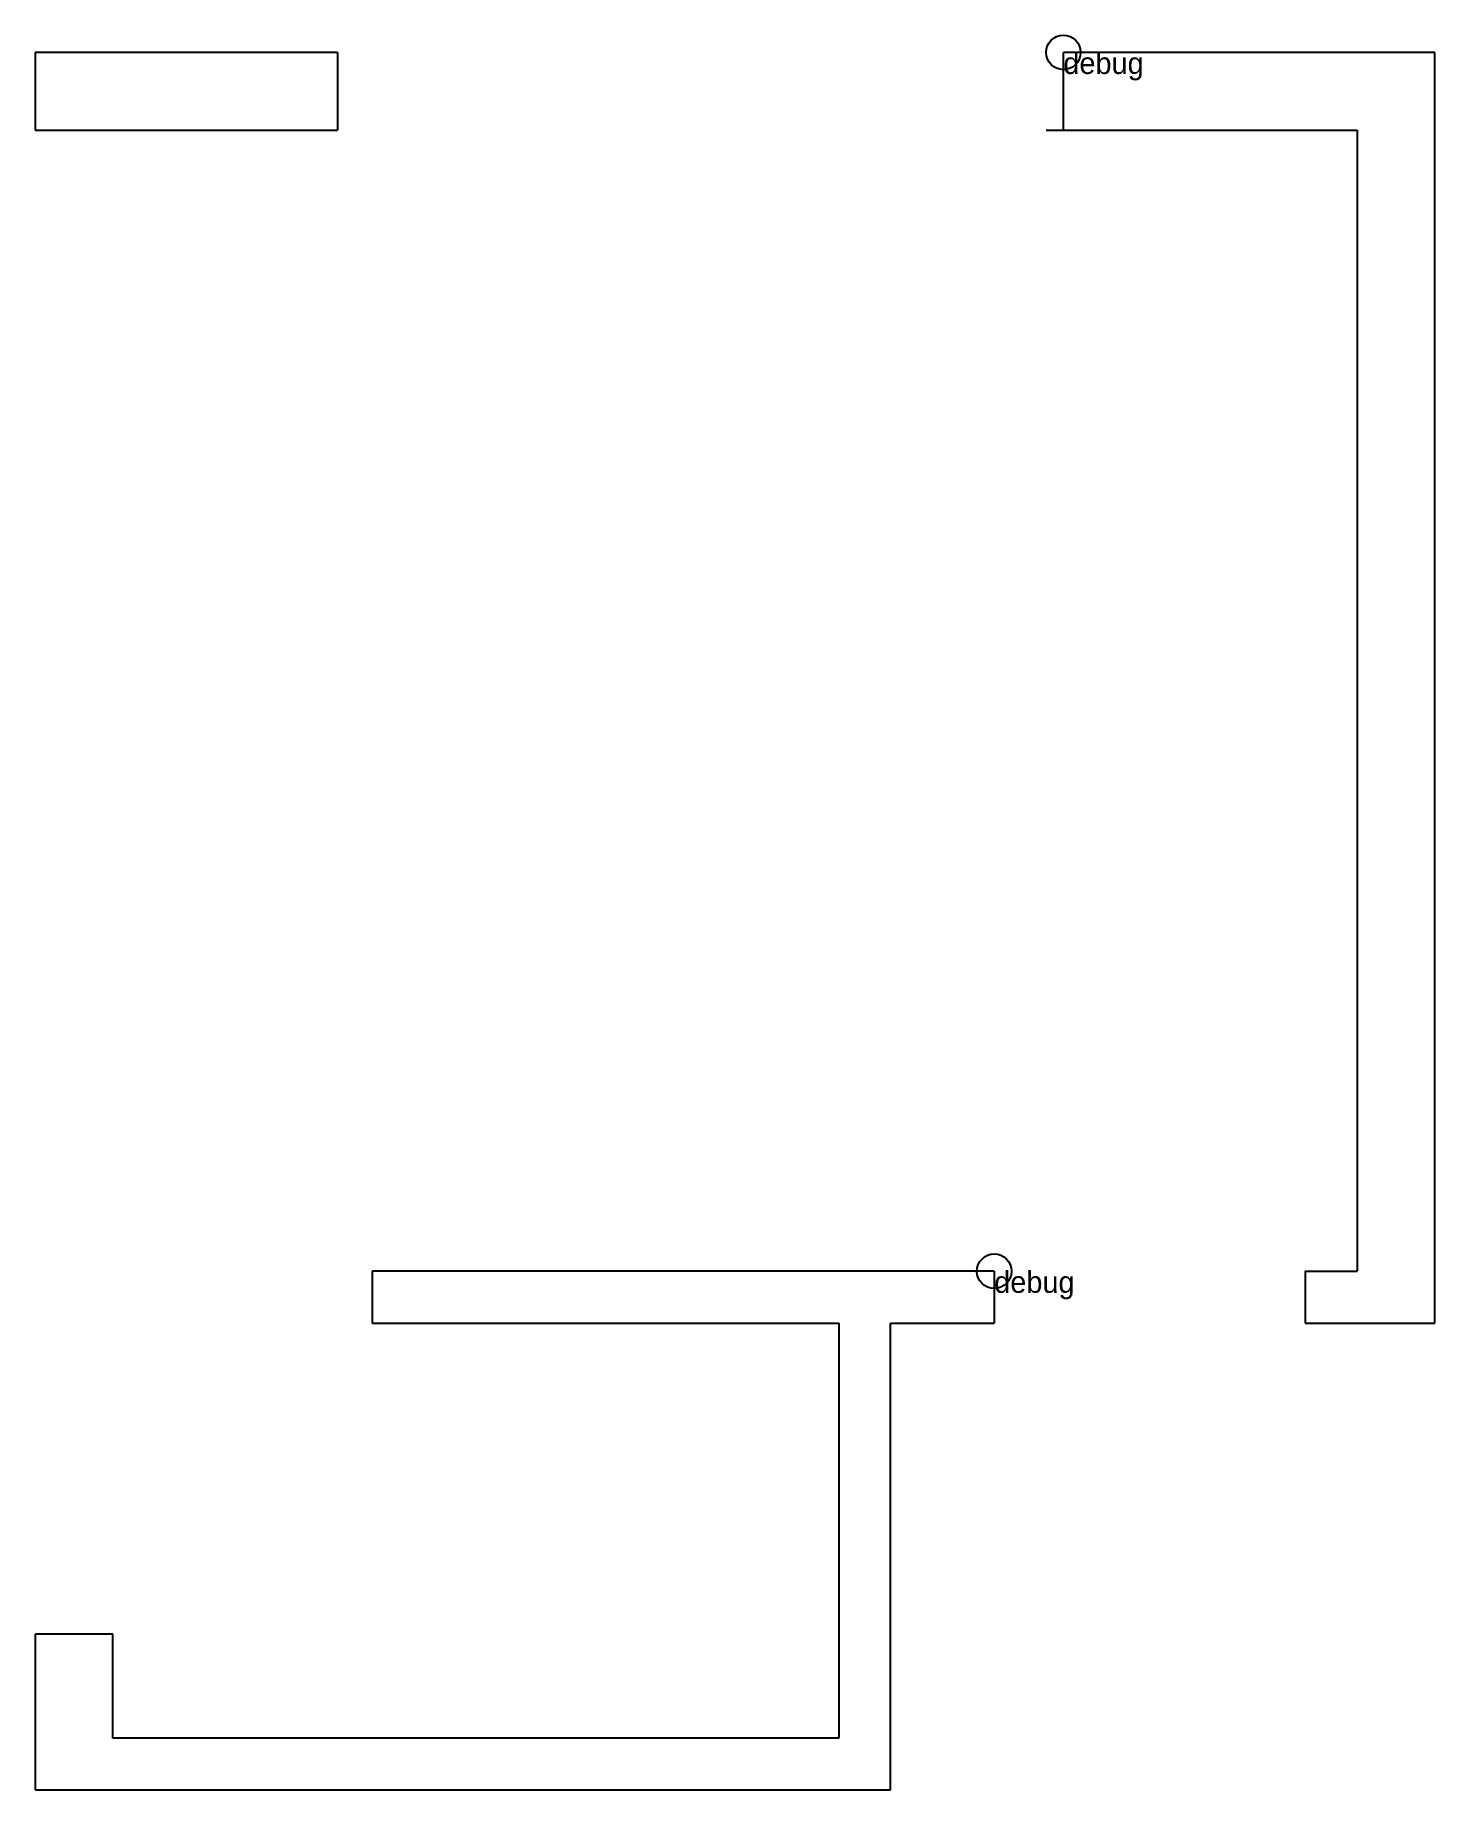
# Model space of a CAD drawing. Header units: metres. Extents: x 526 to 688, y 519 to 722.
import ezdxf

# ---------------------------------------------------------------- set-up
doc = ezdxf.new("R2010")
doc.units = ezdxf.units.M
doc.layers.add('WALL', color=7, linetype='Continuous')

msp = doc.modelspace()

# ---------------------------------------------------------------- linework, layer by layer
at = {"layer": 'debug', "color": 2}
for centre in [(645, 720), (637, 579)]:
    msp.add_circle(centre, 2, dxfattribs=at)
at = {"layer": 'WALL'}
for p, q in [((561, 720), (526, 720)), ((526, 720), (526, 711)), ((561, 720), (561, 711)), ((688, 720), (645, 720)), ((645, 711), (645, 720)), ((688, 573), (688, 720)), ((526, 711), (561, 711)), ((643, 711), (679, 711)), ((679, 711), (679, 579)), ((637, 579), (565, 579)), ((565, 579), (565, 573)), ((637, 579), (637, 579)), ((637, 579), (637, 573)), ((673, 579), (679, 579)), ((673, 579), (673, 573)), ((565, 573), (619, 573)), ((619, 573), (619, 525)), ((625, 573), (637, 573)), ((625, 519), (625, 573)), ((673, 573), (688, 573)), ((535, 537), (526, 537)), ((526, 537), (526, 519)), ((535, 525), (535, 537)), ((619, 525), (535, 525)), ((526, 519), (625, 519))]:
    msp.add_line(p, q, dxfattribs=at)

# ---------------------------------------------------------------- texts
at = {"layer": 'debug', "char_height": 2.5, "attachment_point": 1}
for insert in [(645, 720), (637, 579)]:
    msp.add_mtext('debug', dxfattribs=dict(at, insert=insert))

doc.saveas('drawing.dxf')
